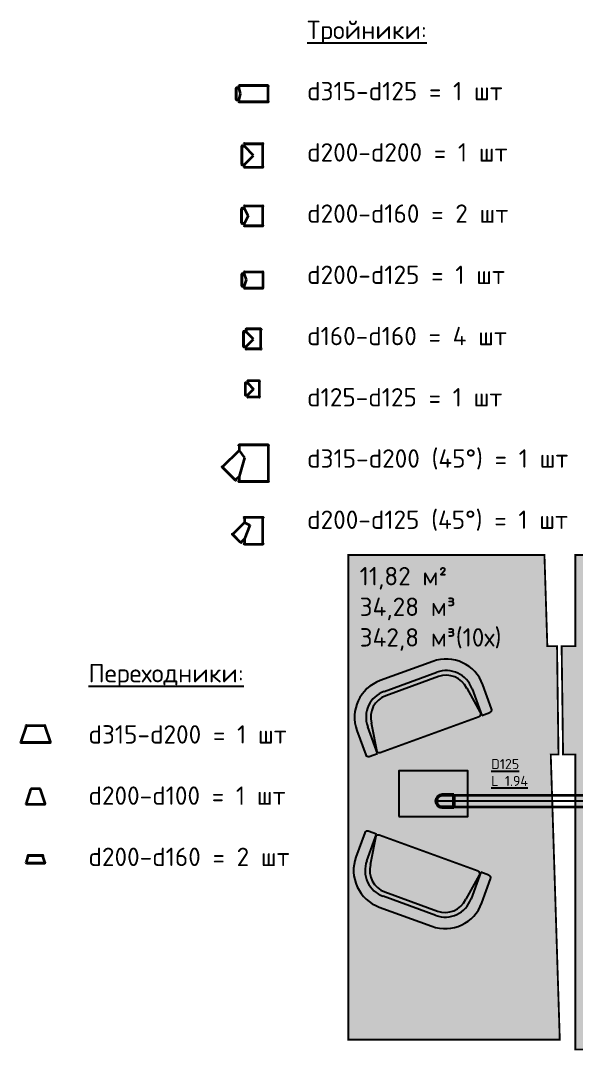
# Model space of a CAD drawing. Header units: metres. Extents: x -2077 to 53851, y -33309 to 16054.
# Drawn here: x -1178 to 4878, y -17511 to -6296 of the extents above; entities that cross this region are included whole.
import ezdxf

# ---------------------------------------------------------------- set-up
doc = ezdxf.new("R2010")
doc.units = ezdxf.units.M
doc.linetypes.add('CENTER', pattern=[2, 1.25, -0.25, 0.25, -0.25])
for name, color, linetype, lineweight in [('Fasonina KRUGLIE', 152, 'Continuous', 9), ('OV', 7, 'Continuous', 9), ('Вытяжка', 152, 'Continuous', 50)]:
    doc.layers.add(name, color=color, linetype=linetype, lineweight=lineweight)
for name, color, linetype in [('RV_Мягкая мебель', 7, 'Continuous'), ('RV_Пвышенные', 65, 'Continuous'), ('RV_Столы', 7, 'Continuous'), ('Стены', 252, 'Continuous')]:
    doc.layers.add(name, color=color, linetype=linetype)
doc.styles.add('Роман', font='isocpeur.ttf', dxfattribs={"height": 80})

# ---------------------------------------------------------------- blocks, each defined once
blk = doc.blocks.new('*U695')
at = {"layer": 'RV_Мягкая мебель'}
for p, q in [((-730, -180), (-730, -460)), ((-605, -150), (-700, -150)), ((-553, -483), (-605, -150)), ((-605, -460), (-605, -150)), ((605, -150), (553, -483)), ((700, -150), (605, -150)), ((605, -150), (605, -460)), ((730, -460), (730, -180)), ((305, -760), (-305, -760)), ((-305, -885), (305, -885))]:
    blk.add_line(p, q, dxfattribs=at)
blk.add_lwpolyline([(603, -170, 0.315615), (575, -150), (-575, -150, 0.315615), (-603, -170)], format="xyb", dxfattribs=at)
at = {"layer": 'RV_Мягкая мебель', "flags": 128}
blk.add_lwpolyline([(-305, -709), (305, -709)], dxfattribs=at)
at = {"layer": 'RV_Мягкая мебель'}
for centre, radius, start, end in [((-700, -180), 30, 90, 180), ((700, -180), 30, 0, 90), ((-305, -460), 425, 180, 270), ((-305, -460), 300, 180, 270), ((-305, -460), 249, 185.1944, 270), ((305, -460), 425, 270, 0), ((305, -460), 300, 270, 0), ((305, -460), 249, 270, 354.8056)]:
    blk.add_arc(centre, radius, start, end, dxfattribs=at)
blk = doc.blocks.new('*U694')
at = {"layer": 'RV_Мягкая мебель'}
for p, q in [((-730, -180), (-730, -460)), ((-605, -150), (-700, -150)), ((-553, -483), (-605, -150)), ((-605, -460), (-605, -150)), ((605, -150), (553, -483)), ((700, -150), (605, -150)), ((605, -150), (605, -460)), ((730, -460), (730, -180)), ((305, -760), (-305, -760)), ((-305, -885), (305, -885))]:
    blk.add_line(p, q, dxfattribs=at)
blk.add_lwpolyline([(603, -170, 0.315615), (575, -150), (-575, -150, 0.315615), (-603, -170)], format="xyb", dxfattribs=at)
at = {"layer": 'RV_Мягкая мебель', "flags": 128}
blk.add_lwpolyline([(-305, -709), (305, -709)], dxfattribs=at)
at = {"layer": 'RV_Мягкая мебель'}
for centre, radius, start, end in [((-700, -180), 30, 90, 180), ((700, -180), 30, 0, 90), ((-305, -460), 425, 180, 270), ((-305, -460), 300, 180, 270), ((-305, -460), 249, 185.1944, 270), ((305, -460), 425, 270, 0), ((305, -460), 300, 270, 0), ((305, -460), 249, 270, 354.8056)]:
    blk.add_arc(centre, radius, start, end, dxfattribs=at)
blk = doc.blocks.new('*U661')
blk.add_lwpolyline([(193543, -15027), (194293, -15027), (194293, -14527), (193543, -14527)], close=True)
blk = doc.blocks.new('*U574')
at = {"lineweight": 35}
for p, q in [((-1220, 62.5), (430, 62.5)), ((-1220, -62.5), (430, -62.5))]:
    blk.add_line(p, q, dxfattribs=at)
at = {"layer": 'OV', "linetype": 'CENTER', "ltscale": 200}
blk.add_line((-1220, 0), (430, 0), dxfattribs=at)
blk = doc.blocks.new('*U668')
for p, q in [((-125, 66.5), (-125, -66.5)), ((0, 66.5), (-125, 66.5)), ((-125, -66.5), (0, -66.5))]:
    blk.add_line(p, q)
blk.add_arc((0, 0), 66.5, 270, 90)
blk = doc.blocks.new('*U687')
at = {"layer": 'Fasonina KRUGLIE', "lineweight": 35}
for p, q in [((-157, 10), (-100, 178)), ((-100, 188), (100, 188)), ((100, 178), (158, 10)), ((158, 0), (-157, 0))]:
    blk.add_line(p, q, dxfattribs=at)
at = {"layer": 'Fasonina KRUGLIE', "lineweight": 9}
for p, q in [((-100, 178), (100, 178)), ((158, 10), (-157, 10))]:
    blk.add_line(p, q, dxfattribs=at)
at = {"layer": 'Fasonina KRUGLIE', "lineweight": 35}
for centre, start, end in [((-100, 183), 90, 270), ((100, 183), 270, 90), ((-157, 5), 90, 270), ((158, 5), 270, 90)]:
    blk.add_arc(centre, 5, start, end, dxfattribs=at)
blk = doc.blocks.new('КТР2_45_315_200')
at = {"layer": 'Fasonina KRUGLIE', "lineweight": 35}
for p, q in [((385, 200), (244, 341)), ((237, 334), (60, 157)), ((0, -158), (0, 157)), ((10, 157), (60, 157)), ((60, 157), (141, 98)), ((141, 98), (343, 157)), ((378, 193), (343, 157)), ((343, 157), (393, 157)), ((403, -158), (403, 157)), ((10, -158), (393, -158))]:
    blk.add_line(p, q, dxfattribs=at)
at = {"layer": 'Fasonina KRUGLIE', "lineweight": 9}
for p, q in [((378, 193), (237, 334)), ((10, -158), (10, 157)), ((393, -158), (393, 157))]:
    blk.add_line(p, q, dxfattribs=at)
at = {"layer": 'Fasonina KRUGLIE', "lineweight": 35}
for centre, start, end in [((240, 338), 45, 225), ((5, 157), 360, 180), ((382, 196), 225, 45), ((398, 157), 0, 180), ((5, -158), 180, 360), ((398, -158), 180, 0)]:
    blk.add_arc(centre, 5, start, end, dxfattribs=at)
blk = doc.blocks.new('*U452')
at = {"layer": 'Fasonina KRUGLIE', "linetype": 'Continuous', "lineweight": 9, "rotation": 270}
blk.add_blockref('КТР2_45_315_200', (0, 0), dxfattribs=at)
blk = doc.blocks.new('КТР2_45_200_125')
at = {"layer": 'Fasonina KRUGLIE', "lineweight": 35}
for p, q in [((279, 142), (191, 231)), ((184, 224), (60, 100)), ((272, 135), (237, 100)), ((0, 100), (0, -100)), ((10, 100), (60, 100)), ((60, 100), (88, 40)), ((88, 40), (237, 100)), ((237, 100), (287, 100)), ((297, 100), (297, -100)), ((287, -100), (10, -100))]:
    blk.add_line(p, q, dxfattribs=at)
at = {"layer": 'Fasonina KRUGLIE', "lineweight": 9}
for p, q in [((272, 135), (184, 224)), ((10, -100), (10, 100)), ((287, 100), (287, -100))]:
    blk.add_line(p, q, dxfattribs=at)
at = {"layer": 'Fasonina KRUGLIE', "lineweight": 35}
for centre, start, end in [((187, 227), 45, 225), ((276, 139), 225, 45), ((5, 100), 360, 180), ((292, 100), 360, 180), ((5, -100), 180, 0), ((292, -100), 180, 360)]:
    blk.add_arc(centre, 5, start, end, dxfattribs=at)
blk = doc.blocks.new('*U455')
at = {"layer": 'Fasonina KRUGLIE', "linetype": 'Continuous', "lineweight": 9, "rotation": 270}
blk.add_blockref('КТР2_45_200_125', (0, 0), dxfattribs=at)
blk = doc.blocks.new('КТР1_200_200')
at = {"layer": 'Fasonina KRUGLIE', "lineweight": 35}
for p, q in [((230, 130), (30, 130)), ((30, 120), (30, 100)), ((230, 120), (230, 100)), ((0, 100), (0, -100)), ((10, 100), (30, 100)), ((30, 100), (130, 0)), ((130, 0), (230, 100)), ((230, 100), (250, 100)), ((260, 100), (260, -100)), ((10, -100), (250, -100))]:
    blk.add_line(p, q, dxfattribs=at)
at = {"layer": 'Fasonina KRUGLIE', "lineweight": 9}
for p, q in [((230, 120), (30, 120)), ((10, 100), (10, -100)), ((250, 100), (250, -100))]:
    blk.add_line(p, q, dxfattribs=at)
at = {"layer": 'Fasonina KRUGLIE', "lineweight": 35}
for centre, start, end in [((30, 125), 90, 270), ((230, 125), 270, 90), ((5, 100), 360, 180), ((255, 100), 360, 180), ((5, -100), 180, 360), ((255, -100), 180, 360)]:
    blk.add_arc(centre, 5, start, end, dxfattribs=at)
blk = doc.blocks.new('*U683')
at = {"layer": 'Fasonina KRUGLIE', "linetype": 'Continuous', "lineweight": 9, "rotation": 89.99997599764497}
blk.add_blockref('КТР1_200_200', (0, 0), dxfattribs=at)
blk = doc.blocks.new('*U686')
at = {"layer": 'Fasonina KRUGLIE', "lineweight": 35}
for p, q in [((-100, 10), (-50, 162)), ((50, 167), (-50, 167)), ((50, 162), (100, 10)), ((-100, 0), (100, 0))]:
    blk.add_line(p, q, dxfattribs=at)
at = {"layer": 'Fasonina KRUGLIE', "lineweight": 9}
for p, q in [((50, 162), (-50, 162)), ((-100, 10), (100, 10))]:
    blk.add_line(p, q, dxfattribs=at)
at = {"layer": 'Fasonina KRUGLIE', "lineweight": 35}
for centre, radius, start, end in [((-50, 164), 2.5, 90, 269.9886), ((50, 164), 2.5, 270, 90), ((-100, 5), 5, 90, 270), ((100, 5), 5, 270, 90)]:
    blk.add_arc(centre, radius, start, end, dxfattribs=at)
blk = doc.blocks.new('КТР1_200_125')
at = {"layer": 'Fasonina KRUGLIE', "lineweight": 35}
for p, q in [((153, 130), (28, 130)), ((28, 120), (28, 100)), ((153, 120), (153, 100)), ((0, 100), (0, -100)), ((10, 100), (28, 100)), ((28, 100), (90, 78)), ((90, 78), (153, 100)), ((153, 100), (170, 100)), ((180, 100), (180, -100)), ((170, -100), (10, -100))]:
    blk.add_line(p, q, dxfattribs=at)
at = {"layer": 'Fasonina KRUGLIE', "lineweight": 9}
for p, q in [((153, 120), (28, 120)), ((10, -100), (10, 100)), ((170, 100), (170, -100))]:
    blk.add_line(p, q, dxfattribs=at)
at = {"layer": 'Fasonina KRUGLIE', "lineweight": 35}
for centre, start, end in [((28, 125), 90, 270), ((153, 125), 270, 90), ((5, 100), 360, 180), ((175, 100), 360, 180), ((5, -100), 180, 0), ((175, -100), 180, 360)]:
    blk.add_arc(centre, 5, start, end, dxfattribs=at)
blk = doc.blocks.new('*U682')
at = {"layer": 'Fasonina KRUGLIE', "linetype": 'Continuous', "lineweight": 9, "rotation": 89.999975997645}
blk.add_blockref('КТР1_200_125', (0, 0), dxfattribs=at)
blk = doc.blocks.new('КТР1_160_160')
at = {"layer": 'Fasonina KRUGLIE', "lineweight": 35}
for p, q in [((0, -80), (0, 80)), ((10, 80), (30, 80)), ((30, 110), (190, 110)), ((30, 100), (30, 80)), ((30, 80), (110, 0)), ((110, 0), (190, 80)), ((190, 100), (190, 80)), ((210, 80), (190, 80)), ((220, -80), (220, 80)), ((10, -80), (210, -80))]:
    blk.add_line(p, q, dxfattribs=at)
at = {"layer": 'Fasonina KRUGLIE', "lineweight": 9}
for p, q in [((10, -80), (10, 80)), ((30, 100), (190, 100)), ((210, -80), (210, 80))]:
    blk.add_line(p, q, dxfattribs=at)
at = {"layer": 'Fasonina KRUGLIE', "lineweight": 35}
for centre, start, end in [((5, 80), 0, 180), ((30, 105), 90, 270), ((190, 105), 270, 90), ((215, 80), 360, 180), ((5, -80), 180, 360), ((215, -80), 180, 0)]:
    blk.add_arc(centre, 5, start, end, dxfattribs=at)
blk = doc.blocks.new('*U680')
at = {"layer": 'Fasonina KRUGLIE', "linetype": 'Continuous', "lineweight": 9, "rotation": 89.999975997645}
blk.add_blockref('КТР1_160_160', (0, 0), dxfattribs=at)
blk = doc.blocks.new('КТР1_315_125')
at = {"layer": 'Fasonina KRUGLIE', "lineweight": 35}
for p, q in [((0, -158), (0, 158)), ((10, 158), (28, 158)), ((28, 190), (152, 190)), ((28, 190), (152, 190)), ((28, 180), (28, 158)), ((28, 158), (90, 142)), ((90, 142), (152, 158)), ((152, 180), (152, 158)), ((152, 158), (170, 158)), ((180, 158), (180, 158)), ((180, -157), (180, 158)), ((10, -158), (170, -158)), ((180, -158), (180, -158))]:
    blk.add_line(p, q, dxfattribs=at)
at = {"layer": 'Fasonina KRUGLIE', "lineweight": 9}
for p, q in [((10, -158), (10, 158)), ((28, 180), (152, 180)), ((170, -157), (170, 158))]:
    blk.add_line(p, q, dxfattribs=at)
at = {"layer": 'Fasonina KRUGLIE', "lineweight": 35}
for centre, start, end in [((5, 158), 360, 180), ((28, 185), 90, 270), ((152, 185), 270, 90), ((175, 158), 360, 180), ((5, -158), 180, 360), ((175, -157), 180, 360)]:
    blk.add_arc(centre, 5, start, end, dxfattribs=at)
blk = doc.blocks.new('*U679')
at = {"layer": 'Fasonina KRUGLIE', "linetype": 'Continuous', "lineweight": 9, "rotation": 89.99997599764497}
blk.add_blockref('КТР1_315_125', (0, 0), dxfattribs=at)
blk = doc.blocks.new('КТР1_200_160')
at = {"layer": 'Fasonina KRUGLIE', "lineweight": 35}
for p, q in [((30, 130), (190, 130)), ((30, 120), (30, 100)), ((190, 120), (190, 100)), ((0, 100), (0, -100)), ((10, 100), (30, 100)), ((110, 60), (30, 100)), ((110, 60), (190, 100)), ((190, 100), (210, 100)), ((220, 100), (220, -100)), ((10, -100), (210, -100))]:
    blk.add_line(p, q, dxfattribs=at)
at = {"layer": 'Fasonina KRUGLIE', "lineweight": 9}
for p, q in [((30, 120), (190, 120)), ((10, -100), (10, 100)), ((210, -100), (210, 100))]:
    blk.add_line(p, q, dxfattribs=at)
at = {"layer": 'Fasonina KRUGLIE', "lineweight": 35}
for centre, start, end in [((30, 125), 90, 270), ((190, 125), 270, 90), ((5, 100), 359.9957, 180), ((215, 100), 0, 180.0043), ((5, -100), 180, 0), ((215, -100), 180, 0)]:
    blk.add_arc(centre, 5, start, end, dxfattribs=at)
blk = doc.blocks.new('*U678')
at = {"layer": 'Fasonina KRUGLIE', "linetype": 'Continuous', "lineweight": 9, "rotation": 89.999975997645}
blk.add_blockref('КТР1_200_160', (0, 0), dxfattribs=at)
blk = doc.blocks.new('*U685')
at = {"layer": 'Fasonina KRUGLIE', "lineweight": 35}
for p, q in [((-100, 10), (-80, 75)), ((-100, 0), (100, 0)), ((-80, 85), (80, 85)), ((100, 10), (80, 75))]:
    blk.add_line(p, q, dxfattribs=at)
at = {"layer": 'Fasonina KRUGLIE', "lineweight": 9}
for p, q in [((-100, 10), (100, 10)), ((-80, 75), (80, 75))]:
    blk.add_line(p, q, dxfattribs=at)
at = {"layer": 'Fasonina KRUGLIE', "lineweight": 35}
for centre, start, end in [((-100, 5), 90, 270), ((-80, 80), 90, 270), ((80, 80), 270, 90), ((100, 5), 270, 90)]:
    blk.add_arc(centre, 5, start, end, dxfattribs=at)
blk = doc.blocks.new('КТР1_125_125')
at = {"layer": 'Fasonina KRUGLIE', "lineweight": 35}
for p, q in [((0, -62), (0, 63)), ((27, 63), (10, 63)), ((152, 93), (27, 93)), ((27, 83), (27, 63)), ((90, 0), (27, 63)), ((152, 63), (90, 0)), ((152, 83), (152, 63)), ((170, 63), (152, 63)), ((180, -62), (180, 63)), ((170, -62), (10, -62))]:
    blk.add_line(p, q, dxfattribs=at)
at = {"layer": 'Fasonina KRUGLIE', "lineweight": 9}
for p, q in [((10, -62), (10, 63)), ((152, 83), (27, 83)), ((170, -62), (170, 63))]:
    blk.add_line(p, q, dxfattribs=at)
at = {"layer": 'Fasonina KRUGLIE', "lineweight": 35}
for centre, start, end in [((5, 63), 0, 180), ((27, 88), 90, 270), ((152, 88), 270, 90), ((175, 63), 0, 180), ((5, -62), 180, 0), ((175, -62), 180, 0)]:
    blk.add_arc(centre, 5, start, end, dxfattribs=at)
blk = doc.blocks.new('*U691')
at = {"layer": 'Fasonina KRUGLIE', "linetype": 'Continuous', "lineweight": 9, "rotation": 89.999975997645}
blk.add_blockref('КТР1_125_125', (0, 0), dxfattribs=at)

msp = doc.modelspace()

# ---------------------------------------------------------------- hatches: boundary and pattern name
at = {"layer": 'RV_Пвышенные', "true_color": 0xc7c8ca, "transparency": 33554470}
h = msp.add_hatch(color=9, dxfattribs=at)
h.dxf.hatch_style = 1
h.paths.add_polyline_path([(10091.5054, -13633.3598), (10539.5054, -13188.649), (10786.265, -13188.649), (10786.265, -12115.3598), (4866.5054, -12115.3598), (4866.5054, -13108.8328), (4716.5566, -13108.8328), (4732.3411, -14289.0936), (4866.5054, -14289.0936), (4866.5054, -17501.3598), (9625.5054, -17501.3598), (9625.5054, -16951.3598), (10091.5054, -16951.3598)])
h.paths.add_polyline_path([(16287.5054, -8510.649), (18683.5054, -8510.649), (18683.5054, -7140.649), (12054.5054, -7140.649), (12054.5054, -11429.649), (12186.5054, -11429.649), (12186.5054, -11728.2596), (13601.5054, -11728.2596), (13601.5054, -11429.649), (16287.5054, -11429.649)])
h.paths.add_polyline_path([(12189.9802, -14893.3148), (11053.6006, -14893.3148), (11053.6006, -16306.5493), (12189.9802, -16306.5493)])
at = {"layer": 'RV_Пвышенные', "true_color": 0x7aafdf, "transparency": 33554457}
h = msp.add_hatch(color=143, dxfattribs=at)
h.dxf.hatch_style = 1
h.paths.add_polyline_path([(4666.5521, -13108.8328), (4560.8395, -13108.8328), (4529.4112, -12115.3598), (2393.4112, -12115.3598), (2393.4112, -17394.3598), (4696.4112, -17394.3598), (4598.1768, -14289.0936), (4682.3366, -14289.0936)])
h.paths.add_polyline_path([(18683.5054, -12099.649), (13601.5054, -12099.649), (13601.5054, -11794.6653), (12186.5054, -11794.6653), (12186.5054, -12115.3598), (10850.3193, -12115.3598), (10850.3193, -13188.649), (11117.5054, -13188.649), (11117.5054, -14448.649), (12323.5054, -14448.649), (12323.5054, -15916.649), (15253.5054, -15916.649), (15253.5054, -16402.649), (13867.0054, -16402.649), (13869.7004, -17504.1918), (18683.5054, -17485.649)])
h.paths.add_polyline_path([(18683.5054, -8570.649), (16347.5054, -8570.649), (16347.5054, -11429.649), (18683.5054, -11429.649)])

# ---------------------------------------------------------------- linework, layer by layer
at = {"layer": 'RV_Пвышенные', "flags": 128}
msp.add_lwpolyline([(5279.8814, -14760.0852, -0.2063651953), (5191.4931, -14795.9868), (3416.4931, -14795.9868), (3349.9931, -14795.9868)], format="xyb", dxfattribs=at)
at = {"layer": 'Стены', "color": 250, "flags": 128}
for points in [[(4682.3366, -14289.0936, 20, 20, 0), (4598.1768, -14289.0936, 20, 20, 0), (4696.4112, -17394.3598, 20, 20, 0), (2393.4112, -17394.3598, 20, 20, 0), (2393.4112, -12115.3598, 20, 20, 0), (4529.4112, -12115.3598, 20, 20, 0), (4560.8395, -13108.8328, 20, 20, 0), (4666.5521, -13108.8328, 20, 20, 0)], [(10786.265, -13188.649, 20, 20, 0), (10786.265, -12115.3598, 20, 20, 0), (4866.5054, -12115.3598, 20, 20, 0), (4866.5054, -13108.8328, 20, 20, 0), (4716.5566, -13108.8328, 20, 20, 0), (4732.3411, -14289.0936, 20, 20, 0), (4866.5054, -14289.0936, 20, 20, 0), (4866.5054, -17501.3598, 20, 20, 0), (9625.5054, -17501.3598, 20, 20, 0), (9625.5054, -16951.3598, 20, 20, 0), (10091.5054, -16951.3598, 20, 20, 0), (10091.5054, -13633.3598, 20, 20, 0), (10539.5054, -13188.649, 20, 20, 0)]]:
    msp.add_lwpolyline(points, format="xyseb", close=True, dxfattribs=at)

# ---------------------------------------------------------------- block references
at = {"layer": 'Fasonina KRUGLIE', "linetype": 'Continuous', "lineweight": 9}
for name, p in [('*U679', (1360.4327, -7183.6451)), ('*U683', (1360.4327, -7893.7394)), ('*U678', (1360.4327, -8532.6162)), ('*U682', (1360.4327, -9211.1388)), ('*U680', (1360.4327, -9874.2591)), ('*U691', (1360.4327, -10398.3107)), ('*U687', (-1015.5375, -14160.0203)), ('*U686', (-1015.5375, -14831.0025)), ('*U685', (-1015.5375, -15470.8421))]:
    msp.add_blockref(name, p, dxfattribs=at)
at = {"layer": 'Fasonina KRUGLIE', "linetype": 'Continuous', "lineweight": 9, "xscale": -1}
for name, p in [('*U452', (1360.4327, -10916.415)), ('*U455', (1360.4327, -11702.7993))]:
    msp.add_blockref(name, p, dxfattribs=at)
at = {"layer": 'RV_Мягкая мебель'}
for name, p, rotation in [('*U694', (3329.3275, -14211.1073), 200), ('*U695', (3318.5849, -15222.9684), 340)]:
    msp.add_blockref(name, p, dxfattribs=dict(at, rotation=rotation))
at = {"layer": 'RV_Столы'}
msp.add_blockref('*U661', (-190598.8649, 61.6229), dxfattribs=at)
at = {"layer": 'Вытяжка', "color": 1, "lineweight": 9, "zscale": -1, "rotation": 180}
msp.add_blockref('*U668', (3416.4931, -14795.9868), dxfattribs=at)
at = {"layer": 'Вытяжка', "color": 1}
msp.add_blockref('*U574', (4761.4931, -14795.9868), dxfattribs=at)

# ---------------------------------------------------------------- texts
at = {"layer": 'RV_Пвышенные', "color": 0, "char_height": 200, "attachment_point": 1, "style": 'Роман'}
for s, width, insert in [('{\\fISOCPEUR|b1|i0|c204|p34;\\LТройники:\\P}\\Pd315-d125 = 1 шт\\P\\Pd200-d200 = 1 шт\\P\\Pd200-d160 = 2 шт\\P\\Pd200-d125 = 1 шт\\P\\Pd160-d160 = 4 шт\\P\\Pd125-d125 = 1 шт\\P\\Pd315-d200 (45%%D) = 1 шт\\P\\Pd200-d125 (45%%D) = 1 шт', 3305.311885, (1943.3643, -6297.4856)), ('11,82 м²\\P34,28 м³\\P342,8 м³(10х)', 1636.940686, (2516.0553, -12246.5192)), ('{\\fISOCPEUR|b1|i0|c204|p34;\\LПереходники:\\P}\\Pd315-d200 = 1 шт\\P\\Pd200-d100 = 1 шт\\P\\Pd200-d160 = 2 шт', 3305.311885, (-438.8791, -13303.0894))]:
    msp.add_mtext_dynamic_manual_height_columns(s, width=width, gutter_width=500, heights=[0], dxfattribs=dict(at, insert=insert))
at = {"layer": 'RV_Пвышенные', "color": 155, "true_color": 0x2c72b5, "insert": (3949.188, -14337.9301), "char_height": 110, "attachment_point": 1, "style": 'Роман'}
msp.add_mtext_dynamic_manual_height_columns('{\\fISOCPEUR|b1|i0|c204|p34;\\LD125\\PL 1.94}', width=2713.546817, gutter_width=500, heights=[0], dxfattribs=at)

doc.saveas('drawing.dxf')
